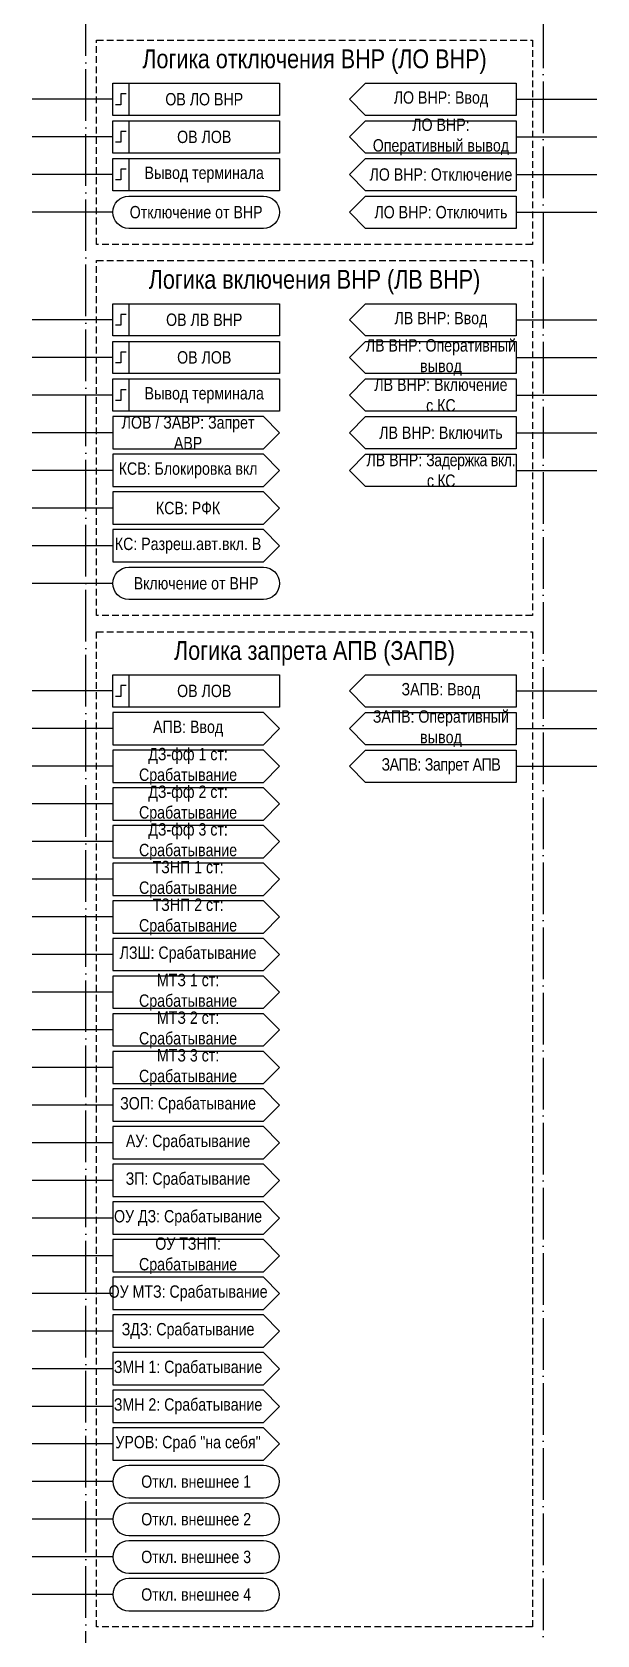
# Model space of a CAD drawing. Header units: millimetres. Extents: x -58 to 295, y 0 to 791.
# Drawn here: x 190 to 295, y 275.5 to 573.5 of the extents above; entities that cross this region are included whole.
import ezdxf

# ---------------------------------------------------------------- set-up
doc = ezdxf.new("R2010")
doc.units = ezdxf.units.MM
doc.linetypes.add('ACAD_ISO04W100', pattern=[30, 24, -3, 0, -3])
doc.linetypes.add('штриховая2', pattern=[0.375, 0.25, -0.125])
doc.layers.add('TEXT', color=7, linetype='Continuous', lineweight=25)
doc.styles.add('2.5_Gost_RD', font='ARIALN.TTF', dxfattribs={"height": 2.5})
doc.styles.add('3.5_Gost_RD', font='ARIALN.TTF', dxfattribs={"height": 3.5})

msp = doc.modelspace()

# ---------------------------------------------------------------- linework, layer by layer
at = {"ltscale": 100}
for p, q in [((205, 561), (190, 561)), ((280, 561), (295, 561)), ((205, 554), (190, 554)), ((280, 554), (295, 554)), ((205, 547), (190, 547)), ((280, 547), (295, 547)), ((205, 540), (190, 540)), ((280, 540), (295, 540)), ((205, 520), (190, 520)), ((280, 520), (295, 520)), ((205, 513), (190, 513)), ((280, 513), (295, 513)), ((205, 506), (190, 506)), ((280, 506), (295, 506)), ((205, 499), (190, 499)), ((280, 499), (295, 499)), ((205, 492), (190, 492)), ((280, 492), (295, 492)), ((205, 485), (190, 485)), ((205, 478), (190, 478)), ((205, 471), (190, 471)), ((205, 451), (190, 451)), ((280, 451), (295, 451)), ((205, 444), (190, 444)), ((280, 444), (295, 444)), ((205, 437), (190, 437)), ((280, 437), (295, 437)), ((205, 430), (190, 430)), ((205, 423), (190, 423)), ((205, 416), (190, 416)), ((205, 409), (190, 409)), ((205, 402), (190, 402)), ((205, 395), (190, 395)), ((205, 388), (190, 388)), ((205, 381), (190, 381)), ((205, 374), (190, 374)), ((205, 367), (190, 367)), ((205, 360), (190, 360)), ((205, 353), (190, 353)), ((205, 346), (190, 346)), ((205, 339), (190, 339)), ((205, 332), (190, 332)), ((205, 325), (190, 325)), ((205, 318), (190, 318)), ((205, 311), (190, 311)), ((205, 304), (190, 304)), ((205, 297), (190, 297)), ((205, 290), (190, 290)), ((205, 283), (190, 283))]:
    msp.add_line(p, q, dxfattribs=at)
at = {"color": 251, "linetype": 'ACAD_ISO04W100', "lineweight": 30, "ltscale": 0.4, "true_color": 0x58595b}
msp.add_lwpolyline([(200, 770), (285, 770), (285, 73), (200, 73)], close=True, dxfattribs=at)
at = {"linetype": 'штриховая2', "ltscale": 5}
for points in [[(202, 572), (283, 572), (283, 534), (202, 534)], [(202, 531), (283, 531), (283, 465), (202, 465)], [(202, 462), (283, 462), (283, 277), (202, 277)]]:
    msp.add_lwpolyline(points, close=True, dxfattribs=at)
at = {"ltscale": 100}
for points in [[(205, 564), (236, 564), (236, 558), (205, 558)], [(205, 564), (208, 564), (208, 558), (205, 558)], [(205, 557), (208, 557), (208, 551), (205, 551)], [(205, 557), (236, 557), (236, 551), (205, 551)], [(205, 550), (208, 550), (208, 544), (205, 544)], [(205, 550), (236, 550), (236, 544), (205, 544)], [(205, 523), (208, 523), (208, 517), (205, 517)], [(205, 523), (236, 523), (236, 517), (205, 517)], [(205, 516), (208, 516), (208, 510), (205, 510)], [(205, 516), (236, 516), (236, 510), (205, 510)], [(205, 509), (236, 509), (236, 503), (205, 503)], [(205, 509), (208, 509), (208, 503), (205, 503)], [(205, 454), (236, 454), (236, 448), (205, 448)], [(205, 454), (208, 454), (208, 448), (205, 448)]]:
    msp.add_lwpolyline(points, close=True, dxfattribs=at)
for points in [[(249, 561), (252, 564), (280, 564), (280, 558), (252, 558), (249, 561)], [(249, 554), (252, 557), (280, 557), (280, 551), (252, 551), (249, 554)], [(249, 547), (252, 550), (280, 550), (280, 544), (252, 544), (249, 547)], [(249, 540), (252, 543), (280, 543), (280, 537), (252, 537), (249, 540)], [(249, 520), (252, 523), (280, 523), (280, 517), (252, 517), (249, 520)], [(249, 513), (252, 516), (280, 516), (280, 510), (252, 510), (249, 513)], [(249, 506), (252, 509), (280, 509), (280, 503), (252, 503), (249, 506)], [(236, 499), (233, 502), (205, 502), (205, 496), (233, 496), (236, 499)], [(249, 499), (252, 502), (280, 502), (280, 496), (252, 496), (249, 499)], [(236, 492), (233, 495), (205, 495), (205, 489), (233, 489), (236, 492)], [(249, 492), (252, 495), (280, 495), (280, 489), (252, 489), (249, 492)], [(236, 485), (233, 488), (205, 488), (205, 482), (233, 482), (236, 485)], [(236, 478), (233, 481), (205, 481), (205, 475), (233, 475), (236, 478)], [(249, 451), (252, 454), (280, 454), (280, 448), (252, 448), (249, 451)], [(236, 444), (233, 447), (205, 447), (205, 441), (233, 441), (236, 444)], [(249, 444), (252, 447), (280, 447), (280, 441), (252, 441), (249, 444)], [(236, 437), (233, 440), (205, 440), (205, 434), (233, 434), (236, 437)], [(249, 437), (252, 440), (280, 440), (280, 434), (252, 434), (249, 437)], [(236, 430), (233, 433), (205, 433), (205, 427), (233, 427), (236, 430)], [(236, 423), (233, 426), (205, 426), (205, 420), (233, 420), (236, 423)], [(236, 416), (233, 419), (205, 419), (205, 413), (233, 413), (236, 416)], [(236, 409), (233, 412), (205, 412), (205, 406), (233, 406), (236, 409)], [(236, 402), (233, 405), (205, 405), (205, 399), (233, 399), (236, 402)], [(236, 395), (233, 398), (205, 398), (205, 392), (233, 392), (236, 395)], [(236, 388), (233, 391), (205, 391), (205, 385), (233, 385), (236, 388)], [(236, 381), (233, 384), (205, 384), (205, 378), (233, 378), (236, 381)], [(236, 374), (233, 377), (205, 377), (205, 371), (233, 371), (236, 374)], [(236, 367), (233, 370), (205, 370), (205, 364), (233, 364), (236, 367)], [(236, 360), (233, 363), (205, 363), (205, 357), (233, 357), (236, 360)], [(236, 353), (233, 356), (205, 356), (205, 350), (233, 350), (236, 353)], [(236, 346), (233, 349), (205, 349), (205, 343), (233, 343), (236, 346)], [(236, 339), (233, 342), (205, 342), (205, 336), (233, 336), (236, 339)], [(236, 332), (233, 335), (205, 335), (205, 329), (233, 329), (236, 332)], [(236, 325), (233, 328), (205, 328), (205, 322), (233, 322), (236, 325)], [(236, 318), (233, 321), (205, 321), (205, 315), (233, 315), (236, 318)], [(236, 311), (233, 314), (205, 314), (205, 308), (233, 308), (236, 311)]]:
    msp.add_lwpolyline(points, dxfattribs=at)
at = {"lineweight": 30, "ltscale": 100}
for points in [[(207.5, 562), (206.5, 562), (206.5, 560), (205.5, 560)], [(207.5, 555), (206.5, 555), (206.5, 553), (205.5, 553)], [(207.5, 548), (206.5, 548), (206.5, 546), (205.5, 546)], [(207.5, 521), (206.5, 521), (206.5, 519), (205.5, 519)], [(207.5, 514), (206.5, 514), (206.5, 512), (205.5, 512)], [(207.5, 507), (206.5, 507), (206.5, 505), (205.5, 505)], [(207.5, 452), (206.5, 452), (206.5, 450), (205.5, 450)]]:
    msp.add_lwpolyline(points, dxfattribs=at)
at = {"ltscale": 100}
for points in [[(208, 537, -1), (208, 543), (233, 543, -1), (233, 537)], [(208, 468, -1), (208, 474), (233, 474, -1), (233, 468)], [(208, 301), (233, 301, 1), (233, 307), (208, 307, 1)], [(208, 294), (233, 294, 1), (233, 300), (208, 300, 1)], [(208, 287), (233, 287, 1), (233, 293), (208, 293, 1)], [(208, 280), (233, 280, 1), (233, 286), (208, 286, 1)]]:
    msp.add_lwpolyline(points, format="xyb", close=True, dxfattribs=at)

# ---------------------------------------------------------------- texts
at = {"color": 30, "ltscale": 100, "char_height": 3.5, "width": 81, "attachment_point": 5, "style": '3.5_Gost_RD'}
for s, insert in [('Логика отключения ВНР (ЛО ВНР)', (242.5, 568)), ('Логика включения ВНР (ЛВ ВНР)', (242.5, 527)), ('Логика запрета АПВ (ЗАПВ)', (242.5, 458))]:
    msp.add_mtext(s, dxfattribs=dict(at, insert=insert))
at = {"layer": 'TEXT', "ltscale": 100, "char_height": 2.3, "attachment_point": 5, "style": '2.5_Gost_RD'}
for s, insert, width in [('ОВ ЛО ВНР', (222, 561), 28), ('ЛО ВНР: Ввод', (266, 561), 28), ('ЛО ВНР: \\PОперативный вывод', (266, 554), 28), ('ОВ ЛОВ', (222, 554), 28), ('Вывод терминала', (222, 547), 28), ('ЛО ВНР: Отключение', (266, 547), 28), ('Отключение от ВНР', (220.5, 540), 31), ('ЛО ВНР: Отключить', (266, 540), 28), ('ОВ ЛВ ВНР', (222, 520), 28), ('ЛВ ВНР: Ввод', (266, 520), 28), ('ЛВ ВНР: Оперативный вывод', (266, 513), 28), ('ОВ ЛОВ', (222, 513), 28), ('Вывод терминала', (222, 506), 28), ('ЛВ ВНР: Включение \\Pс КС', (266, 506), 28), ('{\\C3;ЛОВ / ЗАВР: Запрет АВР}', (219, 499), 28), ('ЛВ ВНР: Включить', (266, 499), 28), ('ЛВ ВНР: {\\T0.95;Задержка вкл. с КС}', (266, 492), 28), ('КСВ: РФК', (219, 485), 28), ('КС: Разреш.авт.вкл. В', (219, 478), 28), ('Включение от ВНР', (220.5, 471), 31), ('ОВ ЛОВ', (222, 451), 28), ('ЗАПВ: Ввод', (266, 451), 28), ('ЗАПВ: Оперативный вывод', (266, 444), 28), ('АПВ: Ввод', (219, 444), 28), ('ДЗ-фф 1 ст: Срабатывание', (219, 437), 28), ('{\\T0.95;ЗАПВ: Запрет АПВ}', (266, 437), 28), ('ДЗ-фф 2 ст: Срабатывание', (219, 430), 28), ('ДЗ-фф 3 ст: Срабатывание', (219, 423), 28), ('\\A1;ТЗНП 1 ст: {\\A0;Срабатывание}', (219, 416), 28), ('\\A1;ТЗНП 2 ст: {\\A0;Срабатывание}', (219, 409), 28), ('ЛЗШ: Срабатывание', (219, 402), 28), ('\\A1;МТЗ 1 ст: Срабатывание', (219, 395), 28), ('\\A1;МТЗ 2 ст: Срабатывание', (219, 388), 28), ('\\A1;МТЗ 3 ст: Срабатывание', (219, 381), 28), ('ЗОП: Срабатывание', (219, 374), 28), ('АУ: Срабатывание', (219, 367), 28), ('ЗП: Срабатывание', (219, 360), 28), ('ОУ ДЗ: Срабатывание ', (219, 353), 28), ('ОУ ТЗНП: Срабатывание ', (219, 346), 28), ('ОУ МТЗ: Срабатывание ', (219, 339), 28), ('ЗДЗ: Срабатывание ', (219, 332), 28), ('ЗМН 1: Срабатывание ', (219, 325), 28), ('ЗМН 2: Срабатывание ', (219, 318), 28), ('УРОВ: Сраб "на себя"', (219, 311), 28), ('Откл. внешнее 1', (220.5, 304), 31), ('Откл. внешнее 2', (220.5, 297), 31), ('Откл. внешнее 3', (220.5, 290), 31), ('Откл. внешнее 4', (220.5, 283), 31)]:
    msp.add_mtext(s, dxfattribs=dict(at, insert=insert, width=width))
at = {"layer": 'TEXT', "color": 3, "ltscale": 100, "insert": (219, 492), "char_height": 2.3, "width": 28, "attachment_point": 5, "style": '2.5_Gost_RD'}
msp.add_mtext('КСВ: Блокировка вкл', dxfattribs=at)

doc.saveas('drawing.dxf')
